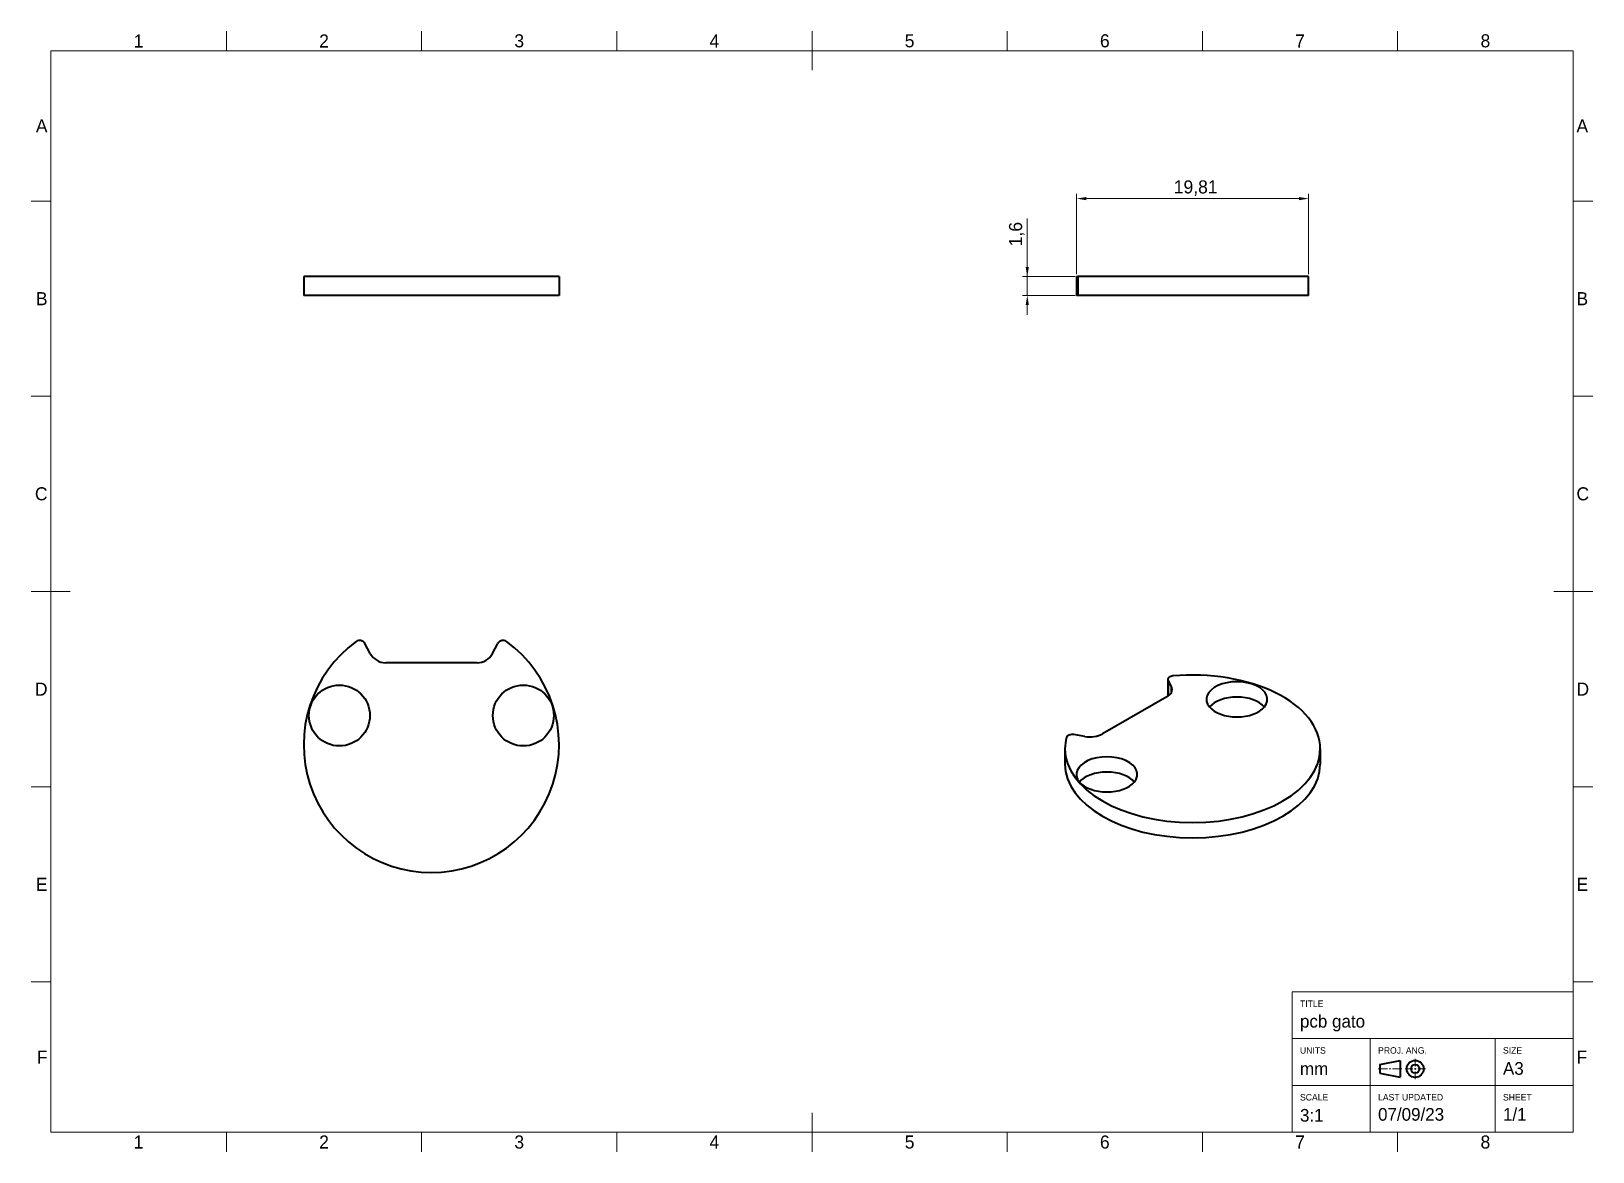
# Model space of a CAD drawing. Header units: millimetres. Extents: x 15 to 415, y 5 to 292.
import ezdxf

# ---------------------------------------------------------------- set-up
doc = ezdxf.new("R2010")
doc.units = ezdxf.units.MM
for name, color, linetype in [('Annotations', 7, 'Continuous'), ('Border', 7, 'Continuous'), ('Geometries', 7, 'Continuous')]:
    doc.layers.add(name, color=color, linetype=linetype)
doc.styles.add('Shapr0', font='txt', dxfattribs={"height": 3.3495})
doc.styles.add('Shapr1', font='txt', dxfattribs={"height": 3.3495})
doc.styles.add('Shapr3', font='txt', dxfattribs={"height": 3.3495})
doc.dimstyles.new('ISO-25', dxfattribs={"dimtxt": 2.5, "dimasz": 2.5, "dimexe": 1.25, "dimexo": 0.625, "dimtad": 1, "dimtxsty": 'Standard', "dimcen": 2.5, "dimadec": 0, "dimazin": 0, "dimtfac": 1, "dimtmove": 0, "dimatfit": 3, "dimfxl": 1, "dimarcsym": 0})

# ---------------------------------------------------------------- blocks, each defined once
blk = doc.blocks.new('*D2')
at = {"layer": 'Annotations', "color": 0, "linetype": 'Continuous', "lineweight": 15}
for p, q in [((270.15, 229.15), (270.15, 244.01)), ((270.15, 231.65), (270.15, 234.15)), ((282.45, 229.15), (268.9, 229.15)), ((270.15, 224.35), (270.15, 229.15)), ((282.45, 224.35), (268.9, 224.35)), ((270.15, 221.85), (270.15, 219.35))]:
    blk.add_line(p, q, dxfattribs=at)
at = {"layer": 'Annotations', "color": 0}
for points in [[(269.73, 231.65), (270.56, 231.65), (270.15, 229.15)], [(270.56, 221.85), (269.73, 221.85), (270.15, 224.35)]]:
    blk.add_solid(points, dxfattribs=at)
at = {"layer": 'Defpoints', "color": 0}
for p in [(270.15, 229.15), (283.08, 229.15), (283.08, 224.35)]:
    blk.add_point(p, dxfattribs=at)
at = {"layer": 'Annotations', "color": 0, "lineweight": 15, "insert": (267.45, 240.04), "char_height": 3.349, "attachment_point": 5, "rotation": 90, "style": 'Shapr3'}
blk.add_mtext('\\A1;1,6', dxfattribs=at)
blk = doc.blocks.new('*D3')
at = {"layer": 'Annotations', "color": 0, "linetype": 'Continuous', "lineweight": 15}
for p, q in [((282.79, 229.78), (282.79, 250.38)), ((285.29, 249.13), (339.71, 249.13)), ((342.21, 229.78), (342.21, 250.38))]:
    blk.add_line(p, q, dxfattribs=at)
at = {"layer": 'Annotations', "color": 0}
for points in [[(285.29, 249.54), (285.29, 248.71), (282.79, 249.13)], [(339.71, 248.71), (339.71, 249.54), (342.21, 249.13)]]:
    blk.add_solid(points, dxfattribs=at)
at = {"layer": 'Defpoints', "color": 0}
for p in [(342.21, 249.13), (282.79, 229.15), (342.21, 229.15)]:
    blk.add_point(p, dxfattribs=at)
at = {"layer": 'Annotations', "color": 0, "lineweight": 15, "insert": (313.28, 251.82), "char_height": 3.349, "attachment_point": 5, "style": 'Shapr3'}
blk.add_mtext('\\A1;19,81', dxfattribs=at)
blk = doc.blocks.new('*U4')
at = {"layer": 'Border', "linetype": 'Continuous', "lineweight": 15}
for p, q in [((410, 46), (338, 46)), ((338, 10), (338, 46)), ((410, 10), (410, 46)), ((410, 34), (338, 34)), ((358, 10), (358, 34)), ((390, 10), (390, 34)), ((369.53, 26.88), (369.53, 28.83)), ((360, 26.23), (362.38, 26.23)), ((362.82, 26.23), (363.25, 26.23)), ((366.07, 26.23), (363.68, 26.23)), ((368.88, 26.23), (366.93, 26.23)), ((369.32, 26.23), (369.75, 26.23)), ((369.53, 26.02), (369.53, 26.45)), ((369.53, 25.58), (369.53, 23.63)), ((370.18, 26.23), (372.13, 26.23)), ((410, 22), (338, 22)), ((410, 10), (338, 10))]:
    blk.add_line(p, q, dxfattribs=at)
at = {"layer": 'Border', "linetype": 'Continuous', "lineweight": 40}
for p, q in [((360.43, 27.32), (365.63, 28.4)), ((365.63, 28.4), (365.63, 24.07)), ((360.43, 27.32), (360.43, 25.15)), ((360.43, 25.15), (365.63, 24.07))]:
    blk.add_line(p, q, dxfattribs=at)
for radius in [2.17, 1.08]:
    blk.add_circle((369.53, 26.23), radius, dxfattribs=at)

msp = doc.modelspace()

# ---------------------------------------------------------------- linework, layer by layer
at = {"layer": 'Border', "linetype": 'Continuous', "lineweight": 15}
for p, q in [((65, 287), (65, 292)), ((115, 287), (115, 292)), ((165, 287), (165, 292)), ((215, 282), (215, 292)), ((265, 287), (265, 292)), ((315, 287), (315, 292)), ((365, 287), (365, 292)), ((410, 287), (20, 287)), ((20, 287), (20, 10)), ((410, 10), (410, 287)), ((20, 248.5), (15, 248.5)), ((410, 248.5), (415, 248.5)), ((20, 198.5), (15, 198.5)), ((410, 198.5), (415, 198.5)), ((25, 148.5), (15, 148.5)), ((405, 148.5), (415, 148.5)), ((20, 98.5), (15, 98.5)), ((410, 98.5), (415, 98.5)), ((20, 48.5), (15, 48.5)), ((410, 48.5), (415, 48.5)), ((215, 15), (215, 5)), ((20, 10), (410, 10)), ((65, 10), (65, 5)), ((115, 10), (115, 5)), ((165, 10), (165, 5)), ((265, 10), (265, 5)), ((315, 10), (315, 5)), ((365, 10), (365, 5))]:
    msp.add_line(p, q, dxfattribs=at)
at = {"layer": 'Geometries', "linetype": 'Continuous', "lineweight": 40}
for p, q in [((150.2, 229.15), (84.8, 229.15)), ((84.8, 229.15), (84.8, 224.35)), ((150.2, 229.15), (150.2, 224.35)), ((282.788, 229.15), (282.788, 224.35)), ((282.788, 229.15), (283.076, 229.15)), ((283.076, 229.15), (283.076, 224.35)), ((342.212, 229.15), (283.076, 229.15)), ((342.212, 224.35), (342.212, 229.15)), ((150.2, 224.35), (84.8, 224.35)), ((283.076, 224.35), (282.788, 224.35)), ((342.212, 224.35), (283.076, 224.35)), ((101.832, 132.61), (100.458, 135.171)), ((133.168, 132.61), (134.542, 135.171)), ((129.203, 130.238), (105.797, 130.238)), ((306.15, 126.004), (306.15, 122.085)), ((306.214, 125.754), (306.214, 121.835)), ((307.053, 124.147), (306.214, 125.754)), ((307.053, 122.648), (307.053, 124.147)), ((305.926, 121.56), (289.376, 112.005)), ((306.249, 121.768), (306.214, 121.835)), ((279.8, 108.21), (279.8, 104.29)), ((284.895, 111.355), (282.112, 111.839)), ((345.2, 108.21), (345.2, 104.29))]:
    msp.add_line(p, q, dxfattribs=at)
for centre in [(93.95, 116.738), (141.05, 116.738)]:
    msp.add_circle(centre, 7.8, dxfattribs=at)
for centre, radius, start, end in [((117.5, 109.238), 32.7, 126.05714, 53.94286), ((99.136, 134.462), 1.5, 28.22934, 126.05714), ((105.797, 134.738), 4.5, 208.22934, 270), ((129.203, 134.738), 4.5, 270, 331.77066), ((135.864, 134.462), 1.5, 53.94286, 151.77066)]:
    msp.add_arc(centre, radius, start, end, dxfattribs=at)
for centre, major_axis, start_param, end_param in [((307.65, 126.004), (-1.5, 0), 4.8684713, 6.2831853), ((307.65, 126.004), (-1.5, 0), 0, 0.2927033), ((302.744, 123.398), (4.5, 0), 5.990482, 6.5758886), ((312.5, 108.21), (32.7, 0), 0, 1.7268786), ((323.849, 120.886), (7.8, 0), 5.8329886, 9.8749747), ((302.744, 123.398), (4.5, 0), 5.4977871, 5.6052063), ((307.65, 122.085), (1.5, 0), 3.1415927, 3.434296), ((302.744, 123.398), (4.5, 0), 5.6052063, 5.990482), ((323.849, 116.967), (-7.8, 0), 3.5917893, 5.8329886), ((323.849, 120.886), (7.8, 0), 3.5917893, 5.8329886), ((286.194, 113.842), (4.5, 0), 4.4196857, 5.4977871), ((312.5, 108.21), (32.7, 0), 2.9855103, 3.1415927), ((312.5, 108.21), (32.7, 0), 3.1415927, 6.2831853), ((281.679, 111.01), (-1.5, 0), 4.4196857, 6.127103), ((312.5, 104.29), (32.7, 0), 3.1415927, 6.2831853), ((290.544, 101.657), (7.8, 0), 5.8329886, 9.8749747), ((290.544, 97.738), (-7.8, 0), 3.5917893, 5.8329886), ((290.544, 101.657), (7.8, 0), 3.5917893, 5.8329886)]:
    msp.add_ellipse(centre, major_axis=major_axis, ratio=0.5773503, start_param=start_param, end_param=end_param, dxfattribs=at)

# ---------------------------------------------------------------- block references
msp.add_blockref('*U4', (0, 0))

# ---------------------------------------------------------------- texts
at = {"layer": 'Border', "linetype": 'Continuous', "lineweight": 15, "char_height": 3.349, "width": 3.3495, "style": 'Shapr0'}
for s, insert, attachment_point in [('1', (42.5, 287.825), 8), ('2', (90, 287.825), 8), ('3', (140, 287.825), 8), ('4', (190, 287.825), 8), ('5', (240, 287.825), 8), ('6', (290, 287.825), 8), ('7', (340, 287.825), 8), ('8', (387.5, 287.825), 8), ('A', (19.175, 267.75), 6), ('A', (410.825, 267.75), 4), ('B', (19.175, 223.5), 6), ('B', (410.825, 223.5), 4), ('C', (19.175, 173.5), 6), ('C', (410.825, 173.5), 4), ('D', (19.175, 123.5), 6), ('D', (410.825, 123.5), 4), ('E', (19.175, 73.5), 6), ('E', (410.825, 73.5), 4), ('F', (19.175, 29.25), 6), ('F', (410.825, 29.25), 4), ('1', (42.5, 9.175), 2), ('2', (90, 9.175), 2), ('3', (140, 9.175), 2), ('4', (190, 9.175), 2), ('5', (240, 9.175), 2), ('6', (290, 9.175), 2), ('7', (340, 9.175), 2), ('8', (387.5, 9.175), 2)]:
    msp.add_mtext(s, dxfattribs=dict(at, insert=insert, attachment_point=attachment_point))
at = {"layer": 'Border', "linetype": 'Continuous', "lineweight": 15, "attachment_point": 1, "style": 'Shapr1'}
for s, insert, char_height in [('TITLE', (340, 43.75), 1.65), ('pcb gato', (340, 40.052), 3.25), ('UNITS', (340, 31.783), 1.65), ('PROJ. ANG.', (360, 31.783), 1.65), ('A3', (392, 27.965), 3.25), ('SIZE', (392, 31.783), 1.65), ('mm', (340, 27.9), 3.25), ('SCALE', (340, 19.783), 1.65), ('3:1', (340, 15.965), 3.25), ('07/09/23', (360, 16.204), 3.25), ('LAST UPDATED', (360, 19.783), 1.65), ('SHEET', (392, 19.783), 1.65), ('1/1', (392, 16.204), 3.25)]:
    msp.add_mtext(s, dxfattribs=dict(at, insert=insert, char_height=char_height))

# ---------------------------------------------------------------- dimensions: what is measured, and where the dimension line sits
at = {"layer": 'Annotations', "linetype": 'Continuous', "lineweight": 15}
dim = msp.add_linear_dim(base=(342.212, 249.126), p1=(282.788, 229.15), p2=(342.212, 229.15), dimstyle='ISO-25', override={"dimscale": 1, "dimgap": 0.7, "dimdec": 2, "dimlfac": 0.333333, "dimrnd": 0.01, "dimzin": 8, "dimdsep": 44, "dimtxsty": 'Shapr3', "dimse1": 0, "dimse2": 0, "dimadec": 2, "dimtol": 0, "dimlim": 0, "dimtp": 0, "dimtm": 0, "dimtfac": 0.6, "dimtdec": 8, "dimfrac": 2, "dimtolj": 1, "dimlwd": 15, "dimlwe": 15}, dxfattribs=at)
dim.commit()
dim.dimension.update_dxf_attribs({"geometry": '*D3', "text_midpoint": (313.283, 249.126), "dimtype": 160})
dim = msp.add_linear_dim(base=(270.147, 229.15), p1=(283.076, 224.35), p2=(283.076, 229.15), angle=90, dimstyle='ISO-25', override={"dimscale": 1, "dimgap": 0.7, "dimdec": 2, "dimlfac": 0.333333, "dimrnd": 0.01, "dimzin": 8, "dimdsep": 44, "dimtxsty": 'Shapr3', "dimse1": 0, "dimse2": 0, "dimadec": 2, "dimtol": 0, "dimlim": 0, "dimtp": 0, "dimtm": 0, "dimtfac": 0.6, "dimtdec": 8, "dimfrac": 2, "dimtolj": 1, "dimlwd": 15, "dimlwe": 15}, dxfattribs=at)
dim.commit()
dim.dimension.update_dxf_attribs({"geometry": '*D2', "text_midpoint": (270.147, 240.038), "dimtype": 160})

doc.saveas('drawing.dxf')
